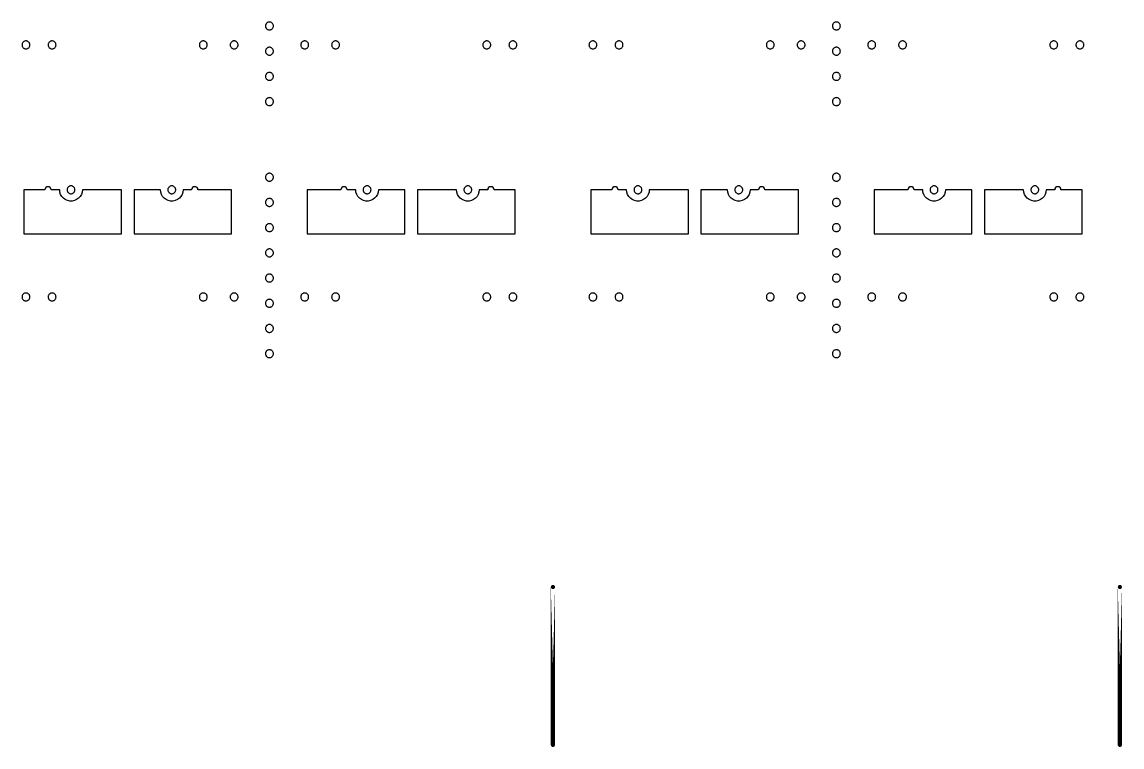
# Model space of a CAD drawing. Extents: x -100 to 100, y -100 to 100.
# Drawn here: x 33.02 to 53.93, y -64.24 to -50.46 of the extents above; entities that cross this region are included whole.
import ezdxf

# ---------------------------------------------------------------- set-up
doc = ezdxf.new("R2010")
doc.units = 0
doc.layers.get('0').update_dxf_attribs({"linetype": 'continuous'})
doc.layers.add('C3', color=7, linetype='continuous')

# ---------------------------------------------------------------- blocks, each defined once
blk = doc.blocks.new('LDI_XFL94-0512-011_C3_B1')
at = {"layer": 'C3'}
for points in [[(37.725, -53.338), (37.715, -53.339), (37.705, -53.341), (37.696, -53.344), (37.687, -53.348), (37.679, -53.354), (37.672, -53.36), (37.665, -53.368), (37.66, -53.376), (37.655, -53.384), (37.652, -53.394), (37.65, -53.403), (37.65, -53.413), (37.65, -53.423), (37.652, -53.433), (37.655, -53.442), (37.66, -53.451), (37.665, -53.459), (37.672, -53.466), (37.679, -53.473), (37.687, -53.478), (37.696, -53.482), (37.705, -53.486), (37.715, -53.488), (37.725, -53.488), (37.734, -53.488), (37.744, -53.486), (37.753, -53.482), (37.762, -53.478), (37.77, -53.473), (37.778, -53.466), (37.784, -53.459), (37.79, -53.451), (37.794, -53.442), (37.797, -53.433), (37.799, -53.423), (37.8, -53.413), (37.799, -53.403), (37.797, -53.394), (37.794, -53.384), (37.79, -53.376), (37.784, -53.368), (37.778, -53.36), (37.77, -53.354), (37.762, -53.348), (37.753, -53.344), (37.744, -53.341), (37.734, -53.339), (37.725, -53.338)], [(48.503, -53.338), (48.493, -53.339), (48.484, -53.341), (48.474, -53.344), (48.465, -53.348), (48.457, -53.354), (48.45, -53.36), (48.443, -53.368), (48.438, -53.376), (48.434, -53.384), (48.431, -53.394), (48.429, -53.403), (48.428, -53.413), (48.429, -53.423), (48.431, -53.433), (48.434, -53.442), (48.438, -53.451), (48.443, -53.459), (48.45, -53.466), (48.457, -53.473), (48.465, -53.478), (48.474, -53.482), (48.484, -53.486), (48.493, -53.488), (48.503, -53.488), (48.513, -53.488), (48.522, -53.486), (48.532, -53.482), (48.54, -53.478), (48.549, -53.473), (48.556, -53.466), (48.562, -53.459), (48.568, -53.451), (48.572, -53.442), (48.575, -53.433), (48.577, -53.423), (48.578, -53.413), (48.577, -53.403), (48.575, -53.394), (48.572, -53.384), (48.568, -53.376), (48.562, -53.368), (48.556, -53.36), (48.549, -53.354), (48.54, -53.348), (48.532, -53.344), (48.522, -53.341), (48.513, -53.339), (48.503, -53.338)], [(33.575, -53.653), (33.57, -53.63), (33.557, -53.61), (33.538, -53.597), (33.515, -53.593), (33.492, -53.597), (33.473, -53.61), (33.46, -53.63), (33.455, -53.653), (33.054, -53.653), (33.054, -54.491), (34.91, -54.491), (34.91, -53.653), (34.168, -53.653), (34.163, -53.698), (34.149, -53.74), (34.126, -53.779), (34.096, -53.813), (34.06, -53.839), (34.019, -53.858), (33.975, -53.867), (33.93, -53.867), (33.885, -53.858), (33.844, -53.839), (33.808, -53.813), (33.778, -53.779), (33.755, -53.74), (33.741, -53.698), (33.737, -53.653), (33.575, -53.653)], [(33.952, -53.578), (33.942, -53.578), (33.933, -53.58), (33.923, -53.583), (33.915, -53.588), (33.906, -53.593), (33.899, -53.6), (33.893, -53.607), (33.887, -53.615), (33.883, -53.624), (33.88, -53.633), (33.878, -53.643), (33.877, -53.653), (33.878, -53.662), (33.88, -53.672), (33.883, -53.681), (33.887, -53.69), (33.893, -53.698), (33.899, -53.706), (33.906, -53.712), (33.915, -53.718), (33.923, -53.722), (33.933, -53.725), (33.942, -53.727), (33.952, -53.728), (33.962, -53.727), (33.972, -53.725), (33.981, -53.722), (33.99, -53.718), (33.998, -53.712), (34.005, -53.706), (34.012, -53.698), (34.017, -53.69), (34.021, -53.681), (34.025, -53.672), (34.026, -53.662), (34.027, -53.653), (34.026, -53.643), (34.025, -53.633), (34.021, -53.624), (34.017, -53.615), (34.012, -53.607), (34.005, -53.6), (33.998, -53.593), (33.99, -53.588), (33.981, -53.583), (33.972, -53.58), (33.962, -53.578), (33.952, -53.578)], [(35.15, -54.491), (37.006, -54.491), (37.006, -53.653), (36.365, -53.653), (36.361, -53.63), (36.348, -53.61), (36.328, -53.597), (36.305, -53.593), (36.282, -53.597), (36.263, -53.61), (36.25, -53.63), (36.246, -53.653), (36.084, -53.653), (36.079, -53.698), (36.065, -53.74), (36.043, -53.779), (36.013, -53.813), (35.976, -53.839), (35.935, -53.858), (35.891, -53.867), (35.846, -53.867), (35.802, -53.858), (35.76, -53.839), (35.724, -53.813), (35.694, -53.779), (35.671, -53.74), (35.657, -53.698), (35.653, -53.653), (35.15, -53.653), (35.15, -54.491)], [(35.868, -53.578), (35.858, -53.578), (35.849, -53.58), (35.84, -53.583), (35.831, -53.588), (35.823, -53.593), (35.815, -53.6), (35.809, -53.607), (35.803, -53.615), (35.799, -53.624), (35.796, -53.633), (35.794, -53.643), (35.793, -53.653), (35.794, -53.662), (35.796, -53.672), (35.799, -53.681), (35.803, -53.69), (35.809, -53.698), (35.815, -53.706), (35.823, -53.712), (35.831, -53.718), (35.84, -53.722), (35.849, -53.725), (35.858, -53.727), (35.868, -53.728), (35.878, -53.727), (35.888, -53.725), (35.897, -53.722), (35.906, -53.718), (35.914, -53.712), (35.921, -53.706), (35.928, -53.698), (35.933, -53.69), (35.938, -53.681), (35.941, -53.672), (35.943, -53.662), (35.943, -53.653), (35.943, -53.643), (35.941, -53.633), (35.938, -53.624), (35.933, -53.615), (35.928, -53.607), (35.921, -53.6), (35.914, -53.593), (35.906, -53.588), (35.897, -53.583), (35.888, -53.58), (35.878, -53.578), (35.868, -53.578)], [(40.299, -53.653), (39.796, -53.653), (39.792, -53.698), (39.778, -53.74), (39.755, -53.779), (39.725, -53.813), (39.689, -53.839), (39.647, -53.858), (39.603, -53.867), (39.558, -53.867), (39.514, -53.858), (39.473, -53.839), (39.437, -53.813), (39.406, -53.779), (39.384, -53.74), (39.37, -53.698), (39.365, -53.653), (39.204, -53.653), (39.199, -53.63), (39.186, -53.61), (39.167, -53.597), (39.144, -53.593), (39.121, -53.597), (39.101, -53.61), (39.088, -53.63), (39.084, -53.653), (38.443, -53.653), (38.443, -54.491), (40.299, -54.491), (40.299, -53.653)], [(39.581, -53.578), (39.571, -53.578), (39.561, -53.58), (39.552, -53.583), (39.543, -53.588), (39.535, -53.593), (39.528, -53.6), (39.521, -53.607), (39.516, -53.615), (39.512, -53.624), (39.508, -53.633), (39.506, -53.643), (39.506, -53.653), (39.506, -53.662), (39.508, -53.672), (39.512, -53.681), (39.516, -53.69), (39.521, -53.698), (39.528, -53.706), (39.535, -53.712), (39.543, -53.718), (39.552, -53.722), (39.561, -53.725), (39.571, -53.727), (39.581, -53.728), (39.591, -53.727), (39.6, -53.725), (39.61, -53.722), (39.618, -53.718), (39.626, -53.712), (39.634, -53.706), (39.64, -53.698), (39.646, -53.69), (39.65, -53.681), (39.653, -53.672), (39.655, -53.662), (39.656, -53.653), (39.655, -53.643), (39.653, -53.633), (39.65, -53.624), (39.646, -53.615), (39.64, -53.607), (39.634, -53.6), (39.626, -53.593), (39.618, -53.588), (39.61, -53.583), (39.6, -53.58), (39.591, -53.578), (39.581, -53.578)], [(41.713, -53.653), (41.708, -53.698), (41.694, -53.74), (41.671, -53.779), (41.641, -53.813), (41.605, -53.839), (41.564, -53.858), (41.52, -53.867), (41.474, -53.867), (41.43, -53.858), (41.389, -53.839), (41.353, -53.813), (41.323, -53.779), (41.3, -53.74), (41.286, -53.698), (41.281, -53.653), (40.539, -53.653), (40.539, -54.491), (42.395, -54.491), (42.395, -53.653), (41.994, -53.653), (41.989, -53.63), (41.976, -53.61), (41.957, -53.597), (41.934, -53.593), (41.911, -53.597), (41.892, -53.61), (41.879, -53.63), (41.874, -53.653), (41.713, -53.653)], [(41.497, -53.578), (41.487, -53.578), (41.478, -53.58), (41.468, -53.583), (41.46, -53.588), (41.451, -53.593), (41.444, -53.6), (41.438, -53.607), (41.432, -53.615), (41.428, -53.624), (41.425, -53.633), (41.423, -53.643), (41.422, -53.653), (41.423, -53.662), (41.425, -53.672), (41.428, -53.681), (41.432, -53.69), (41.438, -53.698), (41.444, -53.706), (41.451, -53.712), (41.46, -53.718), (41.468, -53.722), (41.478, -53.725), (41.487, -53.727), (41.497, -53.728), (41.507, -53.727), (41.516, -53.725), (41.526, -53.722), (41.535, -53.718), (41.543, -53.712), (41.55, -53.706), (41.557, -53.698), (41.562, -53.69), (41.566, -53.681), (41.569, -53.672), (41.571, -53.662), (41.572, -53.653), (41.571, -53.643), (41.569, -53.633), (41.566, -53.624), (41.562, -53.615), (41.557, -53.607), (41.55, -53.6), (41.543, -53.593), (41.535, -53.588), (41.526, -53.583), (41.516, -53.58), (41.507, -53.578), (41.497, -53.578)], [(44.353, -53.653), (44.349, -53.63), (44.336, -53.61), (44.316, -53.597), (44.293, -53.593), (44.27, -53.597), (44.251, -53.61), (44.238, -53.63), (44.234, -53.653), (43.832, -53.653), (43.832, -54.491), (45.689, -54.491), (45.689, -53.653), (44.946, -53.653), (44.941, -53.698), (44.927, -53.74), (44.905, -53.779), (44.875, -53.813), (44.838, -53.839), (44.797, -53.858), (44.753, -53.867), (44.708, -53.867), (44.664, -53.858), (44.623, -53.839), (44.586, -53.813), (44.556, -53.779), (44.534, -53.74), (44.52, -53.698), (44.515, -53.653), (44.353, -53.653)], [(44.731, -53.578), (44.721, -53.578), (44.711, -53.58), (44.702, -53.583), (44.693, -53.588), (44.685, -53.593), (44.678, -53.6), (44.671, -53.607), (44.666, -53.615), (44.661, -53.624), (44.658, -53.633), (44.656, -53.643), (44.656, -53.653), (44.656, -53.662), (44.658, -53.672), (44.661, -53.681), (44.666, -53.69), (44.671, -53.698), (44.678, -53.706), (44.685, -53.712), (44.693, -53.718), (44.702, -53.722), (44.711, -53.725), (44.721, -53.727), (44.731, -53.728), (44.74, -53.727), (44.75, -53.725), (44.759, -53.722), (44.768, -53.718), (44.776, -53.712), (44.784, -53.706), (44.79, -53.698), (44.795, -53.69), (44.8, -53.681), (44.803, -53.672), (44.805, -53.662), (44.806, -53.653), (44.805, -53.643), (44.803, -53.633), (44.8, -53.624), (44.795, -53.615), (44.79, -53.607), (44.784, -53.6), (44.776, -53.593), (44.768, -53.588), (44.759, -53.583), (44.75, -53.58), (44.74, -53.578), (44.731, -53.578)], [(45.928, -54.491), (47.784, -54.491), (47.784, -53.653), (47.144, -53.653), (47.139, -53.63), (47.126, -53.61), (47.107, -53.597), (47.084, -53.593), (47.061, -53.597), (47.041, -53.61), (47.029, -53.63), (47.024, -53.653), (46.862, -53.653), (46.858, -53.698), (46.844, -53.74), (46.821, -53.779), (46.791, -53.813), (46.754, -53.839), (46.713, -53.858), (46.669, -53.867), (46.624, -53.867), (46.58, -53.858), (46.539, -53.839), (46.502, -53.813), (46.472, -53.779), (46.45, -53.74), (46.436, -53.698), (46.431, -53.653), (45.928, -53.653), (45.928, -54.491)], [(46.647, -53.578), (46.637, -53.578), (46.627, -53.58), (46.618, -53.583), (46.609, -53.588), (46.601, -53.593), (46.594, -53.6), (46.587, -53.607), (46.582, -53.615), (46.577, -53.624), (46.574, -53.633), (46.572, -53.643), (46.572, -53.653), (46.572, -53.662), (46.574, -53.672), (46.577, -53.681), (46.582, -53.69), (46.587, -53.698), (46.594, -53.706), (46.601, -53.712), (46.609, -53.718), (46.618, -53.722), (46.627, -53.725), (46.637, -53.727), (46.647, -53.728), (46.656, -53.727), (46.666, -53.725), (46.675, -53.722), (46.684, -53.718), (46.692, -53.712), (46.7, -53.706), (46.706, -53.698), (46.712, -53.69), (46.716, -53.681), (46.719, -53.672), (46.721, -53.662), (46.722, -53.653), (46.721, -53.643), (46.719, -53.633), (46.716, -53.624), (46.712, -53.615), (46.706, -53.607), (46.7, -53.6), (46.692, -53.593), (46.684, -53.588), (46.675, -53.583), (46.666, -53.58), (46.656, -53.578), (46.647, -53.578)], [(51.078, -53.653), (50.575, -53.653), (50.57, -53.698), (50.556, -53.74), (50.534, -53.779), (50.504, -53.813), (50.467, -53.839), (50.426, -53.858), (50.382, -53.867), (50.337, -53.867), (50.293, -53.858), (50.251, -53.839), (50.215, -53.813), (50.185, -53.779), (50.162, -53.74), (50.148, -53.698), (50.144, -53.653), (49.982, -53.653), (49.977, -53.63), (49.964, -53.61), (49.945, -53.597), (49.922, -53.593), (49.899, -53.597), (49.88, -53.61), (49.867, -53.63), (49.862, -53.653), (49.222, -53.653), (49.222, -54.491), (51.078, -54.491), (51.078, -53.653)], [(50.359, -53.578), (50.349, -53.578), (50.34, -53.58), (50.331, -53.583), (50.322, -53.588), (50.314, -53.593), (50.306, -53.6), (50.3, -53.607), (50.294, -53.615), (50.29, -53.624), (50.287, -53.633), (50.285, -53.643), (50.284, -53.653), (50.285, -53.662), (50.287, -53.672), (50.29, -53.681), (50.294, -53.69), (50.3, -53.698), (50.306, -53.706), (50.314, -53.712), (50.322, -53.718), (50.331, -53.722), (50.34, -53.725), (50.349, -53.727), (50.359, -53.728), (50.369, -53.727), (50.379, -53.725), (50.388, -53.722), (50.397, -53.718), (50.405, -53.712), (50.412, -53.706), (50.419, -53.698), (50.424, -53.69), (50.429, -53.681), (50.432, -53.672), (50.434, -53.662), (50.434, -53.653), (50.434, -53.643), (50.432, -53.633), (50.429, -53.624), (50.424, -53.615), (50.419, -53.607), (50.412, -53.6), (50.405, -53.593), (50.397, -53.588), (50.388, -53.583), (50.379, -53.58), (50.369, -53.578), (50.359, -53.578)], [(52.491, -53.653), (52.486, -53.698), (52.472, -53.74), (52.45, -53.779), (52.42, -53.813), (52.383, -53.839), (52.342, -53.858), (52.298, -53.867), (52.253, -53.867), (52.209, -53.858), (52.168, -53.839), (52.131, -53.813), (52.101, -53.779), (52.079, -53.74), (52.065, -53.698), (52.06, -53.653), (51.317, -53.653), (51.317, -54.491), (53.174, -54.491), (53.174, -53.653), (52.772, -53.653), (52.768, -53.63), (52.755, -53.61), (52.735, -53.597), (52.713, -53.593), (52.69, -53.597), (52.67, -53.61), (52.657, -53.63), (52.653, -53.653), (52.491, -53.653)], [(52.275, -53.578), (52.266, -53.578), (52.256, -53.58), (52.247, -53.583), (52.238, -53.588), (52.23, -53.593), (52.222, -53.6), (52.216, -53.607), (52.21, -53.615), (52.206, -53.624), (52.203, -53.633), (52.201, -53.643), (52.2, -53.653), (52.201, -53.662), (52.203, -53.672), (52.206, -53.681), (52.21, -53.69), (52.216, -53.698), (52.222, -53.706), (52.23, -53.712), (52.238, -53.718), (52.247, -53.722), (52.256, -53.725), (52.266, -53.727), (52.275, -53.728), (52.285, -53.727), (52.295, -53.725), (52.304, -53.722), (52.313, -53.718), (52.321, -53.712), (52.328, -53.706), (52.335, -53.698), (52.34, -53.69), (52.345, -53.681), (52.348, -53.672), (52.35, -53.662), (52.35, -53.653), (52.35, -53.643), (52.348, -53.633), (52.345, -53.624), (52.34, -53.615), (52.335, -53.607), (52.328, -53.6), (52.321, -53.593), (52.313, -53.588), (52.304, -53.583), (52.295, -53.58), (52.285, -53.578), (52.275, -53.578)], [(37.725, -53.817), (37.715, -53.818), (37.705, -53.82), (37.696, -53.823), (37.687, -53.827), (37.679, -53.833), (37.672, -53.839), (37.665, -53.847), (37.66, -53.855), (37.655, -53.864), (37.652, -53.873), (37.65, -53.882), (37.65, -53.892), (37.65, -53.902), (37.652, -53.912), (37.655, -53.921), (37.66, -53.93), (37.665, -53.938), (37.672, -53.945), (37.679, -53.952), (37.687, -53.957), (37.696, -53.962), (37.705, -53.965), (37.715, -53.967), (37.725, -53.967), (37.734, -53.967), (37.744, -53.965), (37.753, -53.962), (37.762, -53.957), (37.77, -53.952), (37.778, -53.945), (37.784, -53.938), (37.79, -53.93), (37.794, -53.921), (37.797, -53.912), (37.799, -53.902), (37.8, -53.892), (37.799, -53.882), (37.797, -53.873), (37.794, -53.864), (37.79, -53.855), (37.784, -53.847), (37.778, -53.839), (37.77, -53.833), (37.762, -53.827), (37.753, -53.823), (37.744, -53.82), (37.734, -53.818), (37.725, -53.817)], [(48.503, -53.817), (48.493, -53.818), (48.484, -53.82), (48.474, -53.823), (48.465, -53.827), (48.457, -53.833), (48.45, -53.839), (48.443, -53.847), (48.438, -53.855), (48.434, -53.864), (48.431, -53.873), (48.429, -53.882), (48.428, -53.892), (48.429, -53.902), (48.431, -53.912), (48.434, -53.921), (48.438, -53.93), (48.443, -53.938), (48.45, -53.945), (48.457, -53.952), (48.465, -53.957), (48.474, -53.962), (48.484, -53.965), (48.493, -53.967), (48.503, -53.967), (48.513, -53.967), (48.522, -53.965), (48.532, -53.962), (48.54, -53.957), (48.549, -53.952), (48.556, -53.945), (48.562, -53.938), (48.568, -53.93), (48.572, -53.921), (48.575, -53.912), (48.577, -53.902), (48.578, -53.892), (48.577, -53.882), (48.575, -53.873), (48.572, -53.864), (48.568, -53.855), (48.562, -53.847), (48.556, -53.839), (48.549, -53.833), (48.54, -53.827), (48.532, -53.823), (48.522, -53.82), (48.513, -53.818), (48.503, -53.817)], [(37.725, -54.296), (37.715, -54.297), (37.705, -54.299), (37.696, -54.302), (37.687, -54.306), (37.679, -54.312), (37.672, -54.318), (37.665, -54.326), (37.66, -54.334), (37.655, -54.343), (37.652, -54.352), (37.65, -54.361), (37.65, -54.371), (37.65, -54.381), (37.652, -54.391), (37.655, -54.4), (37.66, -54.409), (37.665, -54.417), (37.672, -54.424), (37.679, -54.431), (37.687, -54.436), (37.696, -54.441), (37.705, -54.444), (37.715, -54.446), (37.725, -54.446), (37.734, -54.446), (37.744, -54.444), (37.753, -54.441), (37.762, -54.436), (37.77, -54.431), (37.778, -54.424), (37.784, -54.417), (37.79, -54.409), (37.794, -54.4), (37.797, -54.391), (37.799, -54.381), (37.8, -54.371), (37.799, -54.361), (37.797, -54.352), (37.794, -54.343), (37.79, -54.334), (37.784, -54.326), (37.778, -54.318), (37.77, -54.312), (37.762, -54.306), (37.753, -54.302), (37.744, -54.299), (37.734, -54.297), (37.725, -54.296)], [(48.503, -54.296), (48.493, -54.297), (48.484, -54.299), (48.474, -54.302), (48.465, -54.306), (48.457, -54.312), (48.45, -54.318), (48.443, -54.326), (48.438, -54.334), (48.434, -54.343), (48.431, -54.352), (48.429, -54.361), (48.428, -54.371), (48.429, -54.381), (48.431, -54.391), (48.434, -54.4), (48.438, -54.409), (48.443, -54.417), (48.45, -54.424), (48.457, -54.431), (48.465, -54.436), (48.474, -54.441), (48.484, -54.444), (48.493, -54.446), (48.503, -54.446), (48.513, -54.446), (48.522, -54.444), (48.532, -54.441), (48.54, -54.436), (48.549, -54.431), (48.556, -54.424), (48.562, -54.417), (48.568, -54.409), (48.572, -54.4), (48.575, -54.391), (48.577, -54.381), (48.578, -54.371), (48.577, -54.361), (48.575, -54.352), (48.572, -54.343), (48.568, -54.334), (48.562, -54.326), (48.556, -54.318), (48.549, -54.312), (48.54, -54.306), (48.532, -54.302), (48.522, -54.299), (48.513, -54.297), (48.503, -54.296)], [(37.725, -54.775), (37.715, -54.776), (37.705, -54.778), (37.696, -54.781), (37.687, -54.785), (37.679, -54.791), (37.672, -54.797), (37.665, -54.805), (37.66, -54.813), (37.655, -54.822), (37.652, -54.831), (37.65, -54.841), (37.65, -54.85), (37.65, -54.86), (37.652, -54.87), (37.655, -54.879), (37.66, -54.888), (37.665, -54.896), (37.672, -54.903), (37.679, -54.91), (37.687, -54.915), (37.696, -54.92), (37.705, -54.923), (37.715, -54.925), (37.725, -54.925), (37.734, -54.925), (37.744, -54.923), (37.753, -54.92), (37.762, -54.915), (37.77, -54.91), (37.778, -54.903), (37.784, -54.896), (37.79, -54.888), (37.794, -54.879), (37.797, -54.87), (37.799, -54.86), (37.8, -54.85), (37.799, -54.841), (37.797, -54.831), (37.794, -54.822), (37.79, -54.813), (37.784, -54.805), (37.778, -54.797), (37.77, -54.791), (37.762, -54.785), (37.753, -54.781), (37.744, -54.778), (37.734, -54.776), (37.725, -54.775)], [(48.503, -54.775), (48.493, -54.776), (48.484, -54.778), (48.474, -54.781), (48.465, -54.785), (48.457, -54.791), (48.45, -54.797), (48.443, -54.805), (48.438, -54.813), (48.434, -54.822), (48.431, -54.831), (48.429, -54.841), (48.428, -54.85), (48.429, -54.86), (48.431, -54.87), (48.434, -54.879), (48.438, -54.888), (48.443, -54.896), (48.45, -54.903), (48.457, -54.91), (48.465, -54.915), (48.474, -54.92), (48.484, -54.923), (48.493, -54.925), (48.503, -54.925), (48.513, -54.925), (48.522, -54.923), (48.532, -54.92), (48.54, -54.915), (48.549, -54.91), (48.556, -54.903), (48.562, -54.896), (48.568, -54.888), (48.572, -54.879), (48.575, -54.87), (48.577, -54.86), (48.578, -54.85), (48.577, -54.841), (48.575, -54.831), (48.572, -54.822), (48.568, -54.813), (48.562, -54.805), (48.556, -54.797), (48.549, -54.791), (48.54, -54.785), (48.532, -54.781), (48.522, -54.778), (48.513, -54.776), (48.503, -54.775)], [(37.725, -55.254), (37.715, -55.255), (37.705, -55.257), (37.696, -55.26), (37.687, -55.264), (37.679, -55.27), (37.672, -55.276), (37.665, -55.284), (37.66, -55.292), (37.655, -55.301), (37.652, -55.31), (37.65, -55.32), (37.65, -55.329), (37.65, -55.339), (37.652, -55.349), (37.655, -55.358), (37.66, -55.367), (37.665, -55.375), (37.672, -55.382), (37.679, -55.389), (37.687, -55.394), (37.696, -55.399), (37.705, -55.402), (37.715, -55.404), (37.725, -55.404), (37.734, -55.404), (37.744, -55.402), (37.753, -55.399), (37.762, -55.394), (37.77, -55.389), (37.778, -55.382), (37.784, -55.375), (37.79, -55.367), (37.794, -55.358), (37.797, -55.349), (37.799, -55.339), (37.8, -55.329), (37.799, -55.32), (37.797, -55.31), (37.794, -55.301), (37.79, -55.292), (37.784, -55.284), (37.778, -55.276), (37.77, -55.27), (37.762, -55.264), (37.753, -55.26), (37.744, -55.257), (37.734, -55.255), (37.725, -55.254)], [(48.503, -55.254), (48.493, -55.255), (48.484, -55.257), (48.474, -55.26), (48.465, -55.264), (48.457, -55.27), (48.45, -55.276), (48.443, -55.284), (48.438, -55.292), (48.434, -55.301), (48.431, -55.31), (48.429, -55.32), (48.428, -55.329), (48.429, -55.339), (48.431, -55.349), (48.434, -55.358), (48.438, -55.367), (48.443, -55.375), (48.45, -55.382), (48.457, -55.389), (48.465, -55.394), (48.474, -55.399), (48.484, -55.402), (48.493, -55.404), (48.503, -55.404), (48.513, -55.404), (48.522, -55.402), (48.532, -55.399), (48.54, -55.394), (48.549, -55.389), (48.556, -55.382), (48.562, -55.375), (48.568, -55.367), (48.572, -55.358), (48.575, -55.349), (48.577, -55.339), (48.578, -55.329), (48.577, -55.32), (48.575, -55.31), (48.572, -55.301), (48.568, -55.292), (48.562, -55.284), (48.556, -55.276), (48.549, -55.27), (48.54, -55.264), (48.532, -55.26), (48.522, -55.257), (48.513, -55.255), (48.503, -55.254)], [(33.096, -55.614), (33.086, -55.614), (33.076, -55.616), (33.067, -55.619), (33.058, -55.624), (33.05, -55.629), (33.043, -55.636), (33.036, -55.643), (33.031, -55.651), (33.027, -55.66), (33.023, -55.669), (33.021, -55.679), (33.021, -55.689), (33.021, -55.698), (33.023, -55.708), (33.027, -55.717), (33.031, -55.726), (33.036, -55.734), (33.043, -55.742), (33.05, -55.748), (33.058, -55.754), (33.067, -55.758), (33.076, -55.761), (33.086, -55.763), (33.096, -55.764), (33.106, -55.763), (33.115, -55.761), (33.125, -55.758), (33.133, -55.754), (33.141, -55.748), (33.149, -55.742), (33.155, -55.734), (33.161, -55.726), (33.165, -55.717), (33.168, -55.708), (33.17, -55.698), (33.171, -55.689), (33.17, -55.679), (33.168, -55.669), (33.165, -55.66), (33.161, -55.651), (33.155, -55.643), (33.149, -55.636), (33.141, -55.629), (33.133, -55.624), (33.125, -55.619), (33.115, -55.616), (33.106, -55.614), (33.096, -55.614)], [(33.593, -55.614), (33.583, -55.614), (33.573, -55.616), (33.564, -55.619), (33.555, -55.624), (33.547, -55.629), (33.54, -55.636), (33.533, -55.643), (33.528, -55.651), (33.524, -55.66), (33.52, -55.669), (33.518, -55.679), (33.518, -55.689), (33.518, -55.698), (33.52, -55.708), (33.524, -55.717), (33.528, -55.726), (33.533, -55.734), (33.54, -55.742), (33.547, -55.748), (33.555, -55.754), (33.564, -55.758), (33.573, -55.761), (33.583, -55.763), (33.593, -55.764), (33.603, -55.763), (33.612, -55.761), (33.622, -55.758), (33.63, -55.754), (33.638, -55.748), (33.646, -55.742), (33.652, -55.734), (33.658, -55.726), (33.662, -55.717), (33.665, -55.708), (33.667, -55.698), (33.668, -55.689), (33.667, -55.679), (33.665, -55.669), (33.662, -55.66), (33.658, -55.651), (33.652, -55.643), (33.646, -55.636), (33.638, -55.629), (33.63, -55.624), (33.622, -55.619), (33.612, -55.616), (33.603, -55.614), (33.593, -55.614)], [(36.467, -55.614), (36.457, -55.614), (36.448, -55.616), (36.438, -55.619), (36.43, -55.624), (36.421, -55.629), (36.414, -55.636), (36.408, -55.643), (36.402, -55.651), (36.398, -55.66), (36.395, -55.669), (36.393, -55.679), (36.392, -55.689), (36.393, -55.698), (36.395, -55.708), (36.398, -55.717), (36.402, -55.726), (36.408, -55.734), (36.414, -55.742), (36.421, -55.748), (36.43, -55.754), (36.438, -55.758), (36.448, -55.761), (36.457, -55.763), (36.467, -55.764), (36.477, -55.763), (36.486, -55.761), (36.496, -55.758), (36.505, -55.754), (36.513, -55.748), (36.52, -55.742), (36.527, -55.734), (36.532, -55.726), (36.536, -55.717), (36.54, -55.708), (36.541, -55.698), (36.542, -55.689), (36.541, -55.679), (36.54, -55.669), (36.536, -55.66), (36.532, -55.651), (36.527, -55.643), (36.52, -55.636), (36.513, -55.629), (36.505, -55.624), (36.496, -55.619), (36.486, -55.616), (36.477, -55.614), (36.467, -55.614)], [(37.054, -55.614), (37.044, -55.614), (37.034, -55.616), (37.025, -55.619), (37.016, -55.624), (37.008, -55.629), (37.001, -55.636), (36.994, -55.643), (36.989, -55.651), (36.985, -55.66), (36.981, -55.669), (36.98, -55.679), (36.979, -55.689), (36.98, -55.698), (36.981, -55.708), (36.985, -55.717), (36.989, -55.726), (36.994, -55.734), (37.001, -55.742), (37.008, -55.748), (37.016, -55.754), (37.025, -55.758), (37.034, -55.761), (37.044, -55.763), (37.054, -55.764), (37.064, -55.763), (37.073, -55.761), (37.083, -55.758), (37.091, -55.754), (37.1, -55.748), (37.107, -55.742), (37.113, -55.734), (37.119, -55.726), (37.123, -55.717), (37.126, -55.708), (37.128, -55.698), (37.129, -55.689), (37.128, -55.679), (37.126, -55.669), (37.123, -55.66), (37.119, -55.651), (37.113, -55.643), (37.107, -55.636), (37.1, -55.629), (37.091, -55.624), (37.083, -55.619), (37.073, -55.616), (37.064, -55.614), (37.054, -55.614)], [(38.395, -55.614), (38.385, -55.614), (38.376, -55.616), (38.367, -55.619), (38.358, -55.624), (38.35, -55.629), (38.342, -55.636), (38.336, -55.643), (38.33, -55.651), (38.326, -55.66), (38.323, -55.669), (38.321, -55.679), (38.32, -55.689), (38.321, -55.698), (38.323, -55.708), (38.326, -55.717), (38.33, -55.726), (38.336, -55.734), (38.342, -55.742), (38.35, -55.748), (38.358, -55.754), (38.367, -55.758), (38.376, -55.761), (38.385, -55.763), (38.395, -55.764), (38.405, -55.763), (38.415, -55.761), (38.424, -55.758), (38.433, -55.754), (38.441, -55.748), (38.448, -55.742), (38.455, -55.734), (38.46, -55.726), (38.465, -55.717), (38.468, -55.708), (38.47, -55.698), (38.47, -55.689), (38.47, -55.679), (38.468, -55.669), (38.465, -55.66), (38.46, -55.651), (38.455, -55.643), (38.448, -55.636), (38.441, -55.629), (38.433, -55.624), (38.424, -55.619), (38.415, -55.616), (38.405, -55.614), (38.395, -55.614)], [(38.982, -55.614), (38.972, -55.614), (38.963, -55.616), (38.953, -55.619), (38.945, -55.624), (38.936, -55.629), (38.929, -55.636), (38.923, -55.643), (38.917, -55.651), (38.913, -55.66), (38.91, -55.669), (38.908, -55.679), (38.907, -55.689), (38.908, -55.698), (38.91, -55.708), (38.913, -55.717), (38.917, -55.726), (38.923, -55.734), (38.929, -55.742), (38.936, -55.748), (38.945, -55.754), (38.953, -55.758), (38.963, -55.761), (38.972, -55.763), (38.982, -55.764), (38.992, -55.763), (39.001, -55.761), (39.011, -55.758), (39.02, -55.754), (39.028, -55.748), (39.035, -55.742), (39.042, -55.734), (39.047, -55.726), (39.051, -55.717), (39.054, -55.708), (39.056, -55.698), (39.057, -55.689), (39.056, -55.679), (39.054, -55.669), (39.051, -55.66), (39.047, -55.651), (39.042, -55.643), (39.035, -55.636), (39.028, -55.629), (39.02, -55.624), (39.011, -55.619), (39.001, -55.616), (38.992, -55.614), (38.982, -55.614)], [(41.856, -55.614), (41.846, -55.614), (41.837, -55.616), (41.828, -55.619), (41.819, -55.624), (41.811, -55.629), (41.803, -55.636), (41.797, -55.643), (41.791, -55.651), (41.787, -55.66), (41.784, -55.669), (41.782, -55.679), (41.781, -55.689), (41.782, -55.698), (41.784, -55.708), (41.787, -55.717), (41.791, -55.726), (41.797, -55.734), (41.803, -55.742), (41.811, -55.748), (41.819, -55.754), (41.828, -55.758), (41.837, -55.761), (41.846, -55.763), (41.856, -55.764), (41.866, -55.763), (41.876, -55.761), (41.885, -55.758), (41.894, -55.754), (41.902, -55.748), (41.909, -55.742), (41.916, -55.734), (41.921, -55.726), (41.926, -55.717), (41.929, -55.708), (41.931, -55.698), (41.931, -55.689), (41.931, -55.679), (41.929, -55.669), (41.926, -55.66), (41.921, -55.651), (41.916, -55.643), (41.909, -55.636), (41.902, -55.629), (41.894, -55.624), (41.885, -55.619), (41.876, -55.616), (41.866, -55.614), (41.856, -55.614)], [(42.353, -55.614), (42.344, -55.614), (42.334, -55.616), (42.325, -55.619), (42.316, -55.624), (42.308, -55.629), (42.3, -55.636), (42.294, -55.643), (42.288, -55.651), (42.284, -55.66), (42.281, -55.669), (42.279, -55.679), (42.278, -55.689), (42.279, -55.698), (42.281, -55.708), (42.284, -55.717), (42.288, -55.726), (42.294, -55.734), (42.3, -55.742), (42.308, -55.748), (42.316, -55.754), (42.325, -55.758), (42.334, -55.761), (42.344, -55.763), (42.353, -55.764), (42.363, -55.763), (42.373, -55.761), (42.382, -55.758), (42.391, -55.754), (42.399, -55.748), (42.406, -55.742), (42.413, -55.734), (42.418, -55.726), (42.423, -55.717), (42.426, -55.708), (42.428, -55.698), (42.428, -55.689), (42.428, -55.679), (42.426, -55.669), (42.423, -55.66), (42.418, -55.651), (42.413, -55.643), (42.406, -55.636), (42.399, -55.629), (42.391, -55.624), (42.382, -55.619), (42.373, -55.616), (42.363, -55.614), (42.353, -55.614)], [(43.874, -55.614), (43.864, -55.614), (43.855, -55.616), (43.846, -55.619), (43.837, -55.624), (43.829, -55.629), (43.821, -55.636), (43.815, -55.643), (43.809, -55.651), (43.805, -55.66), (43.802, -55.669), (43.8, -55.679), (43.799, -55.689), (43.8, -55.698), (43.802, -55.708), (43.805, -55.717), (43.809, -55.726), (43.815, -55.734), (43.821, -55.742), (43.829, -55.748), (43.837, -55.754), (43.846, -55.758), (43.855, -55.761), (43.864, -55.763), (43.874, -55.764), (43.884, -55.763), (43.894, -55.761), (43.903, -55.758), (43.912, -55.754), (43.92, -55.748), (43.927, -55.742), (43.934, -55.734), (43.939, -55.726), (43.944, -55.717), (43.947, -55.708), (43.949, -55.698), (43.949, -55.689), (43.949, -55.679), (43.947, -55.669), (43.944, -55.66), (43.939, -55.651), (43.934, -55.643), (43.927, -55.636), (43.92, -55.629), (43.912, -55.624), (43.903, -55.619), (43.894, -55.616), (43.884, -55.614), (43.874, -55.614)], [(44.371, -55.614), (44.361, -55.614), (44.352, -55.616), (44.343, -55.619), (44.334, -55.624), (44.326, -55.629), (44.318, -55.636), (44.312, -55.643), (44.306, -55.651), (44.302, -55.66), (44.299, -55.669), (44.297, -55.679), (44.296, -55.689), (44.297, -55.698), (44.299, -55.708), (44.302, -55.717), (44.306, -55.726), (44.312, -55.734), (44.318, -55.742), (44.326, -55.748), (44.334, -55.754), (44.343, -55.758), (44.352, -55.761), (44.361, -55.763), (44.371, -55.764), (44.381, -55.763), (44.391, -55.761), (44.4, -55.758), (44.409, -55.754), (44.417, -55.748), (44.424, -55.742), (44.431, -55.734), (44.436, -55.726), (44.441, -55.717), (44.444, -55.708), (44.446, -55.698), (44.446, -55.689), (44.446, -55.679), (44.444, -55.669), (44.441, -55.66), (44.436, -55.651), (44.431, -55.643), (44.424, -55.636), (44.417, -55.629), (44.409, -55.624), (44.4, -55.619), (44.391, -55.616), (44.381, -55.614), (44.371, -55.614)], [(47.246, -55.614), (47.236, -55.614), (47.226, -55.616), (47.217, -55.619), (47.208, -55.624), (47.2, -55.629), (47.192, -55.636), (47.186, -55.643), (47.181, -55.651), (47.176, -55.66), (47.173, -55.669), (47.171, -55.679), (47.171, -55.689), (47.171, -55.698), (47.173, -55.708), (47.176, -55.717), (47.181, -55.726), (47.186, -55.734), (47.192, -55.742), (47.2, -55.748), (47.208, -55.754), (47.217, -55.758), (47.226, -55.761), (47.236, -55.763), (47.246, -55.764), (47.255, -55.763), (47.265, -55.761), (47.274, -55.758), (47.283, -55.754), (47.291, -55.748), (47.299, -55.742), (47.305, -55.734), (47.31, -55.726), (47.315, -55.717), (47.318, -55.708), (47.32, -55.698), (47.321, -55.689), (47.32, -55.679), (47.318, -55.669), (47.315, -55.66), (47.31, -55.651), (47.305, -55.643), (47.299, -55.636), (47.291, -55.629), (47.283, -55.624), (47.274, -55.619), (47.265, -55.616), (47.255, -55.614), (47.246, -55.614)], [(47.832, -55.614), (47.823, -55.614), (47.813, -55.616), (47.804, -55.619), (47.795, -55.624), (47.787, -55.629), (47.779, -55.636), (47.773, -55.643), (47.767, -55.651), (47.763, -55.66), (47.76, -55.669), (47.758, -55.679), (47.757, -55.689), (47.758, -55.698), (47.76, -55.708), (47.763, -55.717), (47.767, -55.726), (47.773, -55.734), (47.779, -55.742), (47.787, -55.748), (47.795, -55.754), (47.804, -55.758), (47.813, -55.761), (47.823, -55.763), (47.832, -55.764), (47.842, -55.763), (47.852, -55.761), (47.861, -55.758), (47.87, -55.754), (47.878, -55.748), (47.885, -55.742), (47.892, -55.734), (47.897, -55.726), (47.902, -55.717), (47.905, -55.708), (47.907, -55.698), (47.907, -55.689), (47.907, -55.679), (47.905, -55.669), (47.902, -55.66), (47.897, -55.651), (47.892, -55.643), (47.885, -55.636), (47.878, -55.629), (47.87, -55.624), (47.861, -55.619), (47.852, -55.616), (47.842, -55.614), (47.832, -55.614)], [(49.174, -55.614), (49.164, -55.614), (49.154, -55.616), (49.145, -55.619), (49.136, -55.624), (49.128, -55.629), (49.121, -55.636), (49.114, -55.643), (49.109, -55.651), (49.104, -55.66), (49.101, -55.669), (49.099, -55.679), (49.099, -55.689), (49.099, -55.698), (49.101, -55.708), (49.104, -55.717), (49.109, -55.726), (49.114, -55.734), (49.121, -55.742), (49.128, -55.748), (49.136, -55.754), (49.145, -55.758), (49.154, -55.761), (49.164, -55.763), (49.174, -55.764), (49.183, -55.763), (49.193, -55.761), (49.202, -55.758), (49.211, -55.754), (49.219, -55.748), (49.227, -55.742), (49.233, -55.734), (49.239, -55.726), (49.243, -55.717), (49.246, -55.708), (49.248, -55.698), (49.249, -55.689), (49.248, -55.679), (49.246, -55.669), (49.243, -55.66), (49.239, -55.651), (49.233, -55.643), (49.227, -55.636), (49.219, -55.629), (49.211, -55.624), (49.202, -55.619), (49.193, -55.616), (49.183, -55.614), (49.174, -55.614)], [(49.76, -55.614), (49.751, -55.614), (49.741, -55.616), (49.732, -55.619), (49.723, -55.624), (49.715, -55.629), (49.707, -55.636), (49.701, -55.643), (49.696, -55.651), (49.691, -55.66), (49.688, -55.669), (49.686, -55.679), (49.685, -55.689), (49.686, -55.698), (49.688, -55.708), (49.691, -55.717), (49.696, -55.726), (49.701, -55.734), (49.707, -55.742), (49.715, -55.748), (49.723, -55.754), (49.732, -55.758), (49.741, -55.761), (49.751, -55.763), (49.76, -55.764), (49.77, -55.763), (49.78, -55.761), (49.789, -55.758), (49.798, -55.754), (49.806, -55.748), (49.814, -55.742), (49.82, -55.734), (49.825, -55.726), (49.83, -55.717), (49.833, -55.708), (49.835, -55.698), (49.835, -55.689), (49.835, -55.679), (49.833, -55.669), (49.83, -55.66), (49.825, -55.651), (49.82, -55.643), (49.814, -55.636), (49.806, -55.629), (49.798, -55.624), (49.789, -55.619), (49.78, -55.616), (49.77, -55.614), (49.76, -55.614)], [(52.635, -55.614), (52.625, -55.614), (52.615, -55.616), (52.606, -55.619), (52.597, -55.624), (52.589, -55.629), (52.582, -55.636), (52.575, -55.643), (52.57, -55.651), (52.565, -55.66), (52.562, -55.669), (52.56, -55.679), (52.56, -55.689), (52.56, -55.698), (52.562, -55.708), (52.565, -55.717), (52.57, -55.726), (52.575, -55.734), (52.582, -55.742), (52.589, -55.748), (52.597, -55.754), (52.606, -55.758), (52.615, -55.761), (52.625, -55.763), (52.635, -55.764), (52.645, -55.763), (52.654, -55.761), (52.663, -55.758), (52.672, -55.754), (52.68, -55.748), (52.688, -55.742), (52.694, -55.734), (52.7, -55.726), (52.704, -55.717), (52.707, -55.708), (52.709, -55.698), (52.71, -55.689), (52.709, -55.679), (52.707, -55.669), (52.704, -55.66), (52.7, -55.651), (52.694, -55.643), (52.688, -55.636), (52.68, -55.629), (52.672, -55.624), (52.663, -55.619), (52.654, -55.616), (52.645, -55.614), (52.635, -55.614)], [(53.132, -55.614), (53.122, -55.614), (53.112, -55.616), (53.103, -55.619), (53.094, -55.624), (53.086, -55.629), (53.079, -55.636), (53.072, -55.643), (53.067, -55.651), (53.062, -55.66), (53.059, -55.669), (53.057, -55.679), (53.057, -55.689), (53.057, -55.698), (53.059, -55.708), (53.062, -55.717), (53.067, -55.726), (53.072, -55.734), (53.079, -55.742), (53.086, -55.748), (53.094, -55.754), (53.103, -55.758), (53.112, -55.761), (53.122, -55.763), (53.132, -55.764), (53.142, -55.763), (53.151, -55.761), (53.16, -55.758), (53.169, -55.754), (53.177, -55.748), (53.185, -55.742), (53.191, -55.734), (53.197, -55.726), (53.201, -55.717), (53.204, -55.708), (53.206, -55.698), (53.207, -55.689), (53.206, -55.679), (53.204, -55.669), (53.201, -55.66), (53.197, -55.651), (53.191, -55.643), (53.185, -55.636), (53.177, -55.629), (53.169, -55.624), (53.16, -55.619), (53.151, -55.616), (53.142, -55.614), (53.132, -55.614)], [(37.725, -55.733), (37.715, -55.734), (37.705, -55.736), (37.696, -55.739), (37.687, -55.743), (37.679, -55.749), (37.672, -55.755), (37.665, -55.763), (37.66, -55.771), (37.655, -55.78), (37.652, -55.789), (37.65, -55.799), (37.65, -55.808), (37.65, -55.818), (37.652, -55.828), (37.655, -55.837), (37.66, -55.846), (37.665, -55.854), (37.672, -55.861), (37.679, -55.868), (37.687, -55.873), (37.696, -55.878), (37.705, -55.881), (37.715, -55.883), (37.725, -55.883), (37.734, -55.883), (37.744, -55.881), (37.753, -55.878), (37.762, -55.873), (37.77, -55.868), (37.778, -55.861), (37.784, -55.854), (37.79, -55.846), (37.794, -55.837), (37.797, -55.828), (37.799, -55.818), (37.8, -55.808), (37.799, -55.799), (37.797, -55.789), (37.794, -55.78), (37.79, -55.771), (37.784, -55.763), (37.778, -55.755), (37.77, -55.749), (37.762, -55.743), (37.753, -55.739), (37.744, -55.736), (37.734, -55.734), (37.725, -55.733)], [(48.503, -55.733), (48.493, -55.734), (48.484, -55.736), (48.474, -55.739), (48.465, -55.743), (48.457, -55.749), (48.45, -55.755), (48.443, -55.763), (48.438, -55.771), (48.434, -55.78), (48.431, -55.789), (48.429, -55.799), (48.428, -55.808), (48.429, -55.818), (48.431, -55.828), (48.434, -55.837), (48.438, -55.846), (48.443, -55.854), (48.45, -55.861), (48.457, -55.868), (48.465, -55.873), (48.474, -55.878), (48.484, -55.881), (48.493, -55.883), (48.503, -55.883), (48.513, -55.883), (48.522, -55.881), (48.532, -55.878), (48.54, -55.873), (48.549, -55.868), (48.556, -55.861), (48.562, -55.854), (48.568, -55.846), (48.572, -55.837), (48.575, -55.828), (48.577, -55.818), (48.578, -55.808), (48.577, -55.799), (48.575, -55.789), (48.572, -55.78), (48.568, -55.771), (48.562, -55.763), (48.556, -55.755), (48.549, -55.749), (48.54, -55.743), (48.532, -55.739), (48.522, -55.736), (48.513, -55.734), (48.503, -55.733)], [(37.725, -56.212), (37.715, -56.213), (37.705, -56.215), (37.696, -56.218), (37.687, -56.222), (37.679, -56.228), (37.672, -56.234), (37.665, -56.242), (37.66, -56.25), (37.655, -56.259), (37.652, -56.268), (37.65, -56.278), (37.65, -56.287), (37.65, -56.297), (37.652, -56.307), (37.655, -56.316), (37.66, -56.325), (37.665, -56.333), (37.672, -56.34), (37.679, -56.347), (37.687, -56.352), (37.696, -56.357), (37.705, -56.36), (37.715, -56.362), (37.725, -56.362), (37.734, -56.362), (37.744, -56.36), (37.753, -56.357), (37.762, -56.352), (37.77, -56.347), (37.778, -56.34), (37.784, -56.333), (37.79, -56.325), (37.794, -56.316), (37.797, -56.307), (37.799, -56.297), (37.8, -56.287), (37.799, -56.278), (37.797, -56.268), (37.794, -56.259), (37.79, -56.25), (37.784, -56.242), (37.778, -56.234), (37.77, -56.228), (37.762, -56.222), (37.753, -56.218), (37.744, -56.215), (37.734, -56.213), (37.725, -56.212)], [(48.503, -56.212), (48.493, -56.213), (48.484, -56.215), (48.474, -56.218), (48.465, -56.222), (48.457, -56.228), (48.45, -56.234), (48.443, -56.242), (48.438, -56.25), (48.434, -56.259), (48.431, -56.268), (48.429, -56.278), (48.428, -56.287), (48.429, -56.297), (48.431, -56.307), (48.434, -56.316), (48.438, -56.325), (48.443, -56.333), (48.45, -56.34), (48.457, -56.347), (48.465, -56.352), (48.474, -56.357), (48.484, -56.36), (48.493, -56.362), (48.503, -56.362), (48.513, -56.362), (48.522, -56.36), (48.532, -56.357), (48.54, -56.352), (48.549, -56.347), (48.556, -56.34), (48.562, -56.333), (48.568, -56.325), (48.572, -56.316), (48.575, -56.307), (48.577, -56.297), (48.578, -56.287), (48.577, -56.278), (48.575, -56.268), (48.572, -56.259), (48.568, -56.25), (48.562, -56.242), (48.556, -56.234), (48.549, -56.228), (48.54, -56.222), (48.532, -56.218), (48.522, -56.215), (48.513, -56.213), (48.503, -56.212)], [(37.725, -56.691), (37.715, -56.692), (37.705, -56.694), (37.696, -56.697), (37.687, -56.702), (37.679, -56.707), (37.672, -56.713), (37.665, -56.721), (37.66, -56.729), (37.655, -56.738), (37.652, -56.747), (37.65, -56.757), (37.65, -56.766), (37.65, -56.776), (37.652, -56.786), (37.655, -56.795), (37.66, -56.804), (37.665, -56.812), (37.672, -56.82), (37.679, -56.826), (37.687, -56.831), (37.696, -56.836), (37.705, -56.839), (37.715, -56.841), (37.725, -56.841), (37.734, -56.841), (37.744, -56.839), (37.753, -56.836), (37.762, -56.831), (37.77, -56.826), (37.778, -56.82), (37.784, -56.812), (37.79, -56.804), (37.794, -56.795), (37.797, -56.786), (37.799, -56.776), (37.8, -56.766), (37.799, -56.757), (37.797, -56.747), (37.794, -56.738), (37.79, -56.729), (37.784, -56.721), (37.778, -56.713), (37.77, -56.707), (37.762, -56.702), (37.753, -56.697), (37.744, -56.694), (37.734, -56.692), (37.725, -56.691)], [(48.503, -56.691), (48.493, -56.692), (48.484, -56.694), (48.474, -56.697), (48.465, -56.702), (48.457, -56.707), (48.45, -56.713), (48.443, -56.721), (48.438, -56.729), (48.434, -56.738), (48.431, -56.747), (48.429, -56.757), (48.428, -56.766), (48.429, -56.776), (48.431, -56.786), (48.434, -56.795), (48.438, -56.804), (48.443, -56.812), (48.45, -56.82), (48.457, -56.826), (48.465, -56.831), (48.474, -56.836), (48.484, -56.839), (48.493, -56.841), (48.503, -56.841), (48.513, -56.841), (48.522, -56.839), (48.532, -56.836), (48.54, -56.831), (48.549, -56.826), (48.556, -56.82), (48.562, -56.812), (48.568, -56.804), (48.572, -56.795), (48.575, -56.786), (48.577, -56.776), (48.578, -56.766), (48.577, -56.757), (48.575, -56.747), (48.572, -56.738), (48.568, -56.729), (48.562, -56.721), (48.556, -56.713), (48.549, -56.707), (48.54, -56.702), (48.532, -56.697), (48.522, -56.694), (48.513, -56.692), (48.503, -56.691)]]:
    blk.add_lwpolyline(points, close=True, dxfattribs=at)
blk = doc.blocks.new('cutlineendpoint')
at = {"const_width": 0.04}
blk.add_lwpolyline([(-0.02, 0, 1), (0.02, 0, 1)], format="xyb", close=True, dxfattribs=at)

msp = doc.modelspace()

# ---------------------------------------------------------------- linework, layer by layer
at = {"layer": 'C3', "const_width": 0.08}
for points in [[(43.114, -61.2), (43.114, -64.2)], [(53.892, -61.2), (53.892, -64.2)]]:
    msp.add_lwpolyline(points, close=True, dxfattribs=at)

# ---------------------------------------------------------------- block references
at = {"layer": 'C3'}
for name, p in [('LDI_XFL94-0512-011_C3_B1', (0, 4.79)), ('LDI_XFL94-0512-011_C3_B1', (0, 0)), ('cutlineendpoint', (43.114, -61.2)), ('cutlineendpoint', (53.892, -61.2)), ('cutlineendpoint', (43.114, -64.2)), ('cutlineendpoint', (53.892, -64.2))]:
    msp.add_blockref(name, p, dxfattribs=at)

doc.saveas('drawing.dxf')
